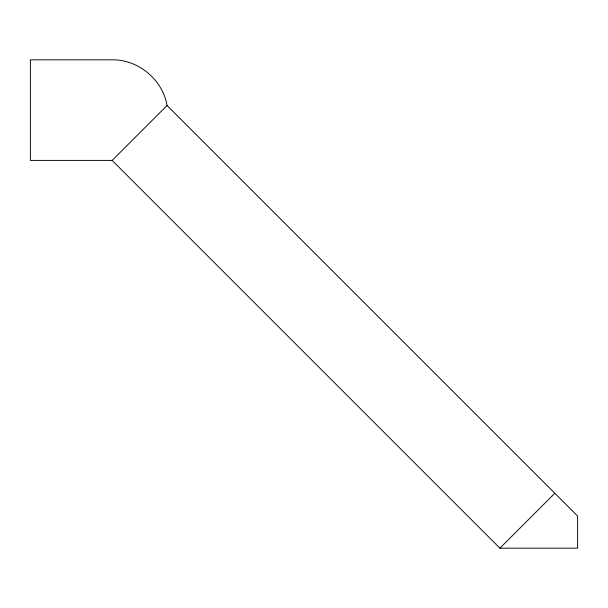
<?xml version="1.0" encoding="UTF-8"?>
<svg xmlns="http://www.w3.org/2000/svg" width="608" height="608" viewBox="0 0 608 608"><rect width="100%" height="100%" fill="white"/><g stroke="black" fill="none" stroke-linecap="round" stroke-linejoin="round"><path stroke-width="0.91" d="M112.146 160.406L167.063 105.488C162.67 79.686 138.312 59.44 112.146 59.827L30.4 59.827L30.4 160.406L112.146 160.406L499.905 548.173L577.6 548.173L577.6 516.025L167.063 105.488M499.905 548.173L554.83 493.248"/></g></svg>
